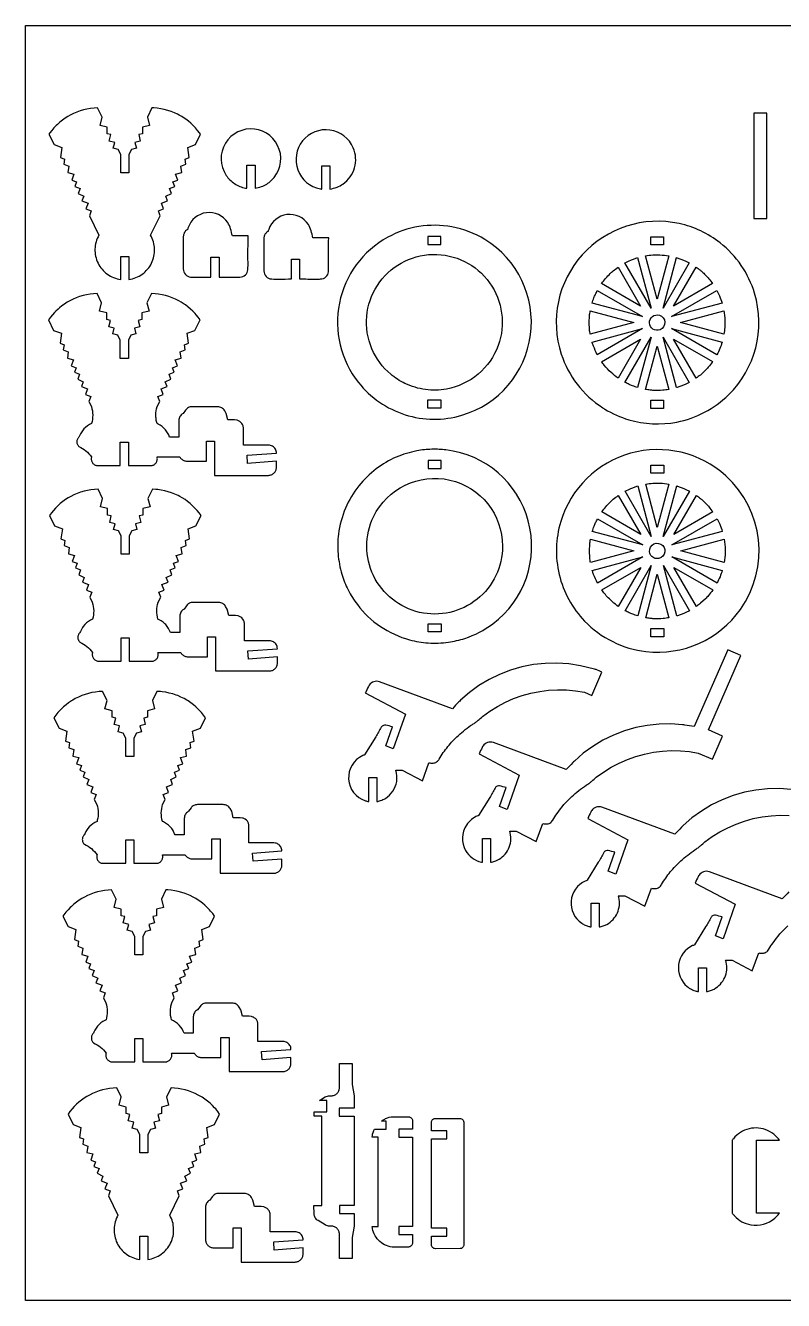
# Model space of a CAD drawing. Extents: x -21.6 to 50.9, y 1.1 to 40.4.
# Drawn here: x -21.59 to 1.77, y 1.08 to 40.38 of the extents above; entities that cross this region are included whole.
import ezdxf

# ---------------------------------------------------------------- set-up
doc = ezdxf.new("R2010")
doc.units = 0
doc.header["$MEASUREMENT"] = 0
doc.layers.get('0').update_dxf_attribs({"linetype": 'CONTINUOUS'})
doc.layers.add('SECTIONCUTEDGES', color=18, linetype='CONTINUOUS')

msp = doc.modelspace()

# ---------------------------------------------------------------- linework, layer by layer
msp.add_lwpolyline([(50.915, 40.384), (50.915, 1.081), (-21.593, 1.081), (-21.593, 40.384)], close=True)
at = {"layer": 'SECTIONCUTEDGES'}
for points in [[(-19.302, 32.959), (-19.27, 32.913), (-19.235, 32.869), (-19.197, 32.828), (-19.158, 32.789), (-19.116, 32.752), (-19.071, 32.718), (-19.025, 32.687), (-18.977, 32.659), (-18.928, 32.633), (-18.877, 32.611), (-18.824, 32.591), (-18.77, 32.575), (-18.715, 32.562), (-18.658, 32.553), (-18.658, 33.268), (-18.408, 33.268), (-18.408, 32.553), (-18.352, 32.562), (-18.297, 32.575), (-18.243, 32.591), (-18.19, 32.611), (-18.139, 32.633), (-18.089, 32.659), (-18.042, 32.687), (-17.995, 32.718), (-17.951, 32.752), (-17.909, 32.789), (-17.87, 32.828), (-17.832, 32.869), (-17.797, 32.913), (-17.765, 32.959), (-17.735, 33.008), (-17.708, 33.058), (-17.685, 33.11), (-17.665, 33.163), (-17.648, 33.217), (-17.634, 33.271), (-17.624, 33.326), (-17.618, 33.382), (-17.614, 33.437), (-17.615, 33.493), (-17.618, 33.548), (-17.625, 33.604), (-17.635, 33.658), (-17.648, 33.713), (-17.665, 33.766), (-17.685, 33.819), (-17.709, 33.87), (-17.736, 33.921), (-17.442, 34.515), (-17.499, 34.669), (-17.335, 34.73), (-17.401, 34.907), (-17.213, 34.976), (-17.269, 35.125), (-17.098, 35.21), (-17.153, 35.359), (-16.995, 35.417), (-17.048, 35.561), (-16.896, 35.617), (-16.966, 35.805), (-16.78, 35.852), (-16.807, 36.05), (-16.654, 36.106), (-16.676, 36.266), (-16.553, 36.312), (-16.595, 36.622), (-16.355, 36.711), (-16.197, 37.031), (-16.226, 37.072), (-16.287, 37.152), (-16.352, 37.228), (-16.421, 37.3), (-16.494, 37.369), (-16.571, 37.434), (-16.651, 37.494), (-16.734, 37.55), (-16.776, 37.577), (-16.855, 37.622), (-16.904, 37.647), (-17.004, 37.693), (-17.106, 37.733), (-17.21, 37.767), (-17.316, 37.795), (-17.423, 37.817), (-17.532, 37.833), (-17.641, 37.842), (-17.696, 37.844), (-17.835, 37.562), (-17.77, 37.304), (-17.991, 37.248), (-17.991, 37.048), (-18.104, 37.019), (-18.054, 36.823), (-18.222, 36.781), (-18.176, 36.601), (-18.331, 36.561), (-18.408, 36.404), (-18.408, 35.842), (-18.658, 35.842), (-18.658, 36.404), (-18.736, 36.561), (-18.89, 36.601), (-18.845, 36.781), (-19.013, 36.823), (-18.963, 37.019), (-19.076, 37.048), (-19.076, 37.248), (-19.297, 37.304), (-19.232, 37.562), (-19.371, 37.844), (-19.481, 37.838), (-19.59, 37.826), (-19.698, 37.807), (-19.804, 37.782), (-19.909, 37.751), (-20.012, 37.714), (-20.113, 37.671), (-20.212, 37.622), (-20.291, 37.577), (-20.375, 37.523), (-20.457, 37.464), (-20.535, 37.402), (-20.61, 37.335), (-20.646, 37.3), (-20.715, 37.228), (-20.78, 37.152), (-20.841, 37.072), (-20.87, 37.031), (-20.712, 36.711), (-20.472, 36.622), (-20.514, 36.312), (-20.391, 36.266), (-20.413, 36.106), (-20.26, 36.05), (-20.287, 35.852), (-20.101, 35.805), (-20.17, 35.617), (-20.018, 35.561), (-20.072, 35.417), (-19.913, 35.359), (-19.969, 35.21), (-19.798, 35.125), (-19.854, 34.976), (-19.666, 34.907), (-19.732, 34.73), (-19.568, 34.669), (-19.625, 34.515), (-19.331, 33.921), (-19.358, 33.87), (-19.382, 33.819), (-19.402, 33.766), (-19.419, 33.713), (-19.432, 33.658), (-19.442, 33.604), (-19.449, 33.548), (-19.452, 33.493), (-19.452, 33.437), (-19.449, 33.382), (-19.443, 33.326), (-19.432, 33.271), (-19.419, 33.217), (-19.402, 33.163), (-19.382, 33.11), (-19.358, 33.058), (-19.332, 33.008)], [(0.857, 34.434), (1.255, 34.434), (1.255, 37.684), (0.857, 37.684)], [(-9.188, 33.88), (-9.188, 33.63), (-8.79, 33.63), (-8.79, 33.88)], [(-2.324, 33.619), (-2.324, 33.869), (-1.926, 33.869), (-1.926, 33.619)], [(-19.973, 27.437), (-19.96, 27.421), (-19.945, 27.406), (-19.888, 27.378), (-19.833, 27.346), (-19.78, 27.311), (-19.729, 27.273), (-19.682, 27.231), (-19.637, 27.185), (-19.596, 27.137), (-19.557, 27.086), (-19.563, 27.065), (-19.566, 27.044), (-19.566, 27.023), (-19.565, 27.002), (-19.562, 26.981), (-19.556, 26.96), (-19.549, 26.94), (-19.539, 26.921), (-19.528, 26.903), (-19.515, 26.886), (-19.5, 26.871), (-19.484, 26.857), (-19.466, 26.845), (-19.448, 26.835), (-19.428, 26.827), (-19.408, 26.821), (-18.673, 26.821), (-18.673, 27.543), (-18.423, 27.543), (-18.423, 26.821), (-17.689, 26.821), (-17.669, 26.827), (-17.649, 26.835), (-17.631, 26.845), (-17.613, 26.857), (-17.597, 26.871), (-17.582, 26.886), (-17.569, 26.903), (-17.558, 26.921), (-17.548, 26.94), (-17.541, 26.96), (-17.535, 26.981), (-17.532, 27.002), (-17.53, 27.023), (-17.531, 27.044), (-17.534, 27.065), (-17.54, 27.086), (-16.838, 27.085), (-16.825, 27.065), (-16.811, 27.046), (-16.795, 27.028), (-16.777, 27.012), (-16.758, 26.998), (-16.737, 26.985), (-16.716, 26.975), (-16.693, 26.966), (-16.669, 26.96), (-16.644, 26.956), (-16.619, 26.955), (-16.016, 26.955), (-16.016, 27.571), (-15.766, 27.571), (-15.766, 26.517), (-14.108, 26.517), (-14.083, 26.518), (-14.058, 26.522), (-14.034, 26.528), (-14.011, 26.536), (-13.99, 26.547), (-13.969, 26.559), (-13.95, 26.574), (-13.932, 26.59), (-13.916, 26.607), (-13.902, 26.626), (-13.889, 26.647), (-13.879, 26.669), (-13.871, 26.692), (-13.864, 26.716), (-13.861, 26.74), (-13.859, 26.766), (-13.859, 26.95), (-14.748, 26.885), (-14.766, 27.137), (-13.859, 27.203), (-13.861, 27.235), (-13.867, 27.266), (-13.878, 27.297), (-13.892, 27.326), (-13.909, 27.352), (-13.93, 27.376), (-13.954, 27.398), (-13.981, 27.415), (-14.01, 27.43), (-14.04, 27.44), (-14.071, 27.446), (-14.103, 27.448), (-14.876, 27.448), (-14.876, 27.97), (-14.877, 27.994), (-14.88, 28.016), (-14.885, 28.039), (-14.892, 28.06), (-14.901, 28.08), (-14.925, 28.118), (-14.954, 28.151), (-14.989, 28.179), (-15.008, 28.19), (-15.029, 28.2), (-15.05, 28.208), (-15.072, 28.214), (-15.15, 28.224), (-15.356, 28.224), (-15.406, 28.425), (-15.454, 28.507), (-15.473, 28.534), (-15.494, 28.559), (-15.519, 28.58), (-15.545, 28.597), (-15.574, 28.612), (-15.605, 28.622), (-15.637, 28.628), (-15.669, 28.63), (-16.459, 28.63), (-16.489, 28.629), (-16.518, 28.624), (-16.545, 28.615), (-16.572, 28.604), (-16.597, 28.589), (-16.62, 28.571), (-16.641, 28.551), (-16.66, 28.528), (-16.736, 28.425), (-16.772, 28.401), (-16.796, 28.38), (-16.817, 28.355), (-16.835, 28.329), (-16.849, 28.3), (-16.859, 28.269), (-16.866, 28.238), (-16.868, 28.205), (-16.868, 27.699), (-17.152, 27.699), (-17.18, 27.766), (-17.215, 27.831), (-17.235, 27.861), (-17.279, 27.919), (-17.328, 27.972), (-17.383, 28.02), (-17.442, 28.062), (-17.506, 28.098), (-17.54, 28.114), (-17.556, 28.178), (-17.562, 28.211), (-17.571, 28.276), (-17.573, 28.309), (-17.575, 28.375), (-17.572, 28.44), (-17.564, 28.506), (-17.551, 28.571), (-17.534, 28.635), (-17.457, 28.79), (-17.514, 28.945), (-17.35, 29.005), (-17.416, 29.182), (-17.228, 29.252), (-17.284, 29.401), (-17.113, 29.485), (-17.168, 29.634), (-17.01, 29.693), (-17.063, 29.836), (-16.911, 29.892), (-16.981, 30.081), (-16.795, 30.128), (-16.822, 30.325), (-16.669, 30.382), (-16.691, 30.542), (-16.568, 30.588), (-16.61, 30.897), (-16.37, 30.987), (-16.212, 31.307), (-16.271, 31.388), (-16.334, 31.466), (-16.367, 31.503), (-16.436, 31.576), (-16.509, 31.644), (-16.586, 31.709), (-16.665, 31.769), (-16.707, 31.798), (-16.791, 31.852), (-16.87, 31.897), (-16.969, 31.946), (-17.07, 31.989), (-17.173, 32.027), (-17.278, 32.058), (-17.384, 32.082), (-17.492, 32.101), (-17.601, 32.113), (-17.711, 32.119), (-17.85, 31.838), (-17.785, 31.579), (-18.006, 31.523), (-18.006, 31.323), (-18.119, 31.295), (-18.069, 31.099), (-18.237, 31.056), (-18.191, 30.876), (-18.346, 30.837), (-18.423, 30.679), (-18.423, 30.117), (-18.673, 30.117), (-18.673, 30.679), (-18.751, 30.837), (-18.905, 30.876), (-18.86, 31.056), (-19.028, 31.099), (-18.978, 31.295), (-19.091, 31.323), (-19.091, 31.523), (-19.312, 31.579), (-19.247, 31.838), (-19.386, 32.119), (-19.496, 32.113), (-19.605, 32.101), (-19.713, 32.082), (-19.819, 32.058), (-19.924, 32.027), (-20.027, 31.989), (-20.128, 31.946), (-20.227, 31.897), (-20.306, 31.852), (-20.39, 31.798), (-20.472, 31.74), (-20.55, 31.677), (-20.588, 31.644), (-20.661, 31.576), (-20.696, 31.54), (-20.763, 31.466), (-20.826, 31.388), (-20.885, 31.307), (-20.727, 30.987), (-20.487, 30.897), (-20.529, 30.588), (-20.406, 30.542), (-20.428, 30.382), (-20.275, 30.325), (-20.302, 30.128), (-20.116, 30.081), (-20.185, 29.892), (-20.033, 29.836), (-20.087, 29.693), (-19.928, 29.634), (-19.984, 29.485), (-19.813, 29.401), (-19.869, 29.252), (-19.681, 29.182), (-19.747, 29.005), (-19.583, 28.945), (-19.64, 28.79), (-19.563, 28.635), (-19.546, 28.571), (-19.533, 28.506), (-19.525, 28.44), (-19.522, 28.375), (-19.524, 28.309), (-19.53, 28.243), (-19.541, 28.178), (-19.557, 28.114), (-19.623, 28.081), (-19.685, 28.042), (-19.742, 27.996), (-19.794, 27.946), (-19.841, 27.891), (-19.862, 27.861), (-19.9, 27.799), (-19.932, 27.733), (-19.945, 27.699), (-19.96, 27.684), (-19.973, 27.668), (-19.984, 27.651), (-19.994, 27.632), (-20.001, 27.613), (-20.006, 27.593), (-20.01, 27.573), (-20.011, 27.552), (-20.01, 27.531), (-20.006, 27.511), (-20.001, 27.491), (-19.994, 27.472), (-19.984, 27.454)], [(-9.188, 28.591), (-9.188, 28.841), (-8.79, 28.841), (-8.79, 28.591)], [(-2.324, 28.58), (-2.324, 28.83), (-1.926, 28.83), (-1.926, 28.58)], [(-9.179, 26.978), (-9.179, 26.728), (-8.78, 26.728), (-8.78, 26.978)], [(-2.318, 26.581), (-2.318, 26.831), (-1.92, 26.831), (-1.92, 26.581)], [(-19.944, 21.406), (-19.931, 21.39), (-19.916, 21.376), (-19.858, 21.348), (-19.803, 21.316), (-19.75, 21.281), (-19.7, 21.242), (-19.652, 21.2), (-19.608, 21.155), (-19.566, 21.107), (-19.528, 21.056), (-19.533, 21.035), (-19.536, 21.014), (-19.537, 20.993), (-19.536, 20.971), (-19.532, 20.951), (-19.527, 20.93), (-19.519, 20.91), (-19.51, 20.891), (-19.498, 20.873), (-19.485, 20.856), (-19.47, 20.841), (-19.454, 20.827), (-19.437, 20.815), (-19.418, 20.805), (-19.399, 20.797), (-19.378, 20.79), (-18.644, 20.79), (-18.644, 21.513), (-18.394, 21.513), (-18.394, 20.79), (-17.66, 20.79), (-17.639, 20.797), (-17.62, 20.805), (-17.601, 20.815), (-17.584, 20.827), (-17.567, 20.841), (-17.553, 20.856), (-17.54, 20.873), (-17.528, 20.891), (-17.518, 20.91), (-17.511, 20.93), (-17.505, 20.951), (-17.502, 20.971), (-17.501, 20.993), (-17.502, 21.014), (-17.505, 21.035), (-17.51, 21.056), (-16.808, 21.055), (-16.796, 21.035), (-16.781, 21.016), (-16.765, 20.998), (-16.748, 20.982), (-16.728, 20.967), (-16.708, 20.955), (-16.686, 20.944), (-16.663, 20.936), (-16.639, 20.93), (-16.615, 20.926), (-16.589, 20.925), (-15.987, 20.925), (-15.987, 21.54), (-15.737, 21.54), (-15.737, 20.486), (-14.079, 20.486), (-14.053, 20.488), (-14.029, 20.491), (-14.005, 20.498), (-13.982, 20.506), (-13.96, 20.516), (-13.94, 20.529), (-13.92, 20.543), (-13.903, 20.559), (-13.887, 20.577), (-13.872, 20.596), (-13.86, 20.617), (-13.849, 20.639), (-13.841, 20.661), (-13.835, 20.685), (-13.831, 20.71), (-13.83, 20.735), (-13.83, 20.92), (-14.718, 20.855), (-14.736, 21.106), (-13.83, 21.173), (-13.832, 21.205), (-13.838, 21.236), (-13.848, 21.267), (-13.862, 21.295), (-13.88, 21.322), (-13.901, 21.346), (-13.925, 21.367), (-13.951, 21.385), (-13.98, 21.399), (-14.01, 21.41), (-14.042, 21.416), (-14.074, 21.418), (-14.846, 21.418), (-14.846, 21.94), (-14.847, 21.963), (-14.85, 21.986), (-14.856, 22.008), (-14.863, 22.03), (-14.872, 22.05), (-14.895, 22.088), (-14.924, 22.121), (-14.959, 22.149), (-14.979, 22.16), (-14.999, 22.17), (-15.02, 22.177), (-15.043, 22.183), (-15.121, 22.194), (-15.326, 22.194), (-15.377, 22.394), (-15.425, 22.477), (-15.443, 22.504), (-15.465, 22.528), (-15.489, 22.549), (-15.516, 22.567), (-15.545, 22.581), (-15.575, 22.592), (-15.607, 22.598), (-15.64, 22.6), (-16.43, 22.6), (-16.459, 22.598), (-16.488, 22.593), (-16.516, 22.585), (-16.542, 22.573), (-16.567, 22.559), (-16.591, 22.541), (-16.612, 22.521), (-16.631, 22.498), (-16.707, 22.394), (-16.742, 22.371), (-16.766, 22.349), (-16.788, 22.325), (-16.805, 22.298), (-16.819, 22.27), (-16.83, 22.239), (-16.836, 22.207), (-16.838, 22.175), (-16.838, 21.668), (-17.122, 21.668), (-17.15, 21.736), (-17.185, 21.8), (-17.227, 21.86), (-17.273, 21.916), (-17.299, 21.942), (-17.353, 21.989), (-17.413, 22.032), (-17.477, 22.068), (-17.51, 22.084), (-17.526, 22.148), (-17.537, 22.213), (-17.544, 22.279), (-17.545, 22.344), (-17.542, 22.41), (-17.534, 22.476), (-17.522, 22.54), (-17.504, 22.604), (-17.427, 22.76), (-17.484, 22.914), (-17.321, 22.975), (-17.387, 23.152), (-17.199, 23.222), (-17.254, 23.37), (-17.083, 23.455), (-17.139, 23.604), (-16.981, 23.662), (-17.034, 23.806), (-16.882, 23.862), (-16.952, 24.05), (-16.765, 24.098), (-16.793, 24.295), (-16.64, 24.351), (-16.662, 24.511), (-16.538, 24.557), (-16.581, 24.867), (-16.34, 24.956), (-16.182, 25.276), (-16.241, 25.358), (-16.304, 25.436), (-16.372, 25.51), (-16.443, 25.58), (-16.517, 25.647), (-16.596, 25.709), (-16.677, 25.768), (-16.762, 25.822), (-16.841, 25.867), (-16.89, 25.892), (-16.989, 25.938), (-17.091, 25.978), (-17.195, 26.013), (-17.301, 26.041), (-17.408, 26.062), (-17.517, 26.078), (-17.572, 26.083), (-17.681, 26.089), (-17.821, 25.807), (-17.755, 25.549), (-17.976, 25.493), (-17.976, 25.293), (-18.089, 25.264), (-18.04, 25.068), (-18.208, 25.026), (-18.162, 24.846), (-18.316, 24.807), (-18.394, 24.649), (-18.394, 24.087), (-18.644, 24.087), (-18.644, 24.649), (-18.722, 24.807), (-18.876, 24.846), (-18.83, 25.026), (-18.998, 25.068), (-18.948, 25.264), (-19.061, 25.293), (-19.061, 25.493), (-19.283, 25.549), (-19.217, 25.807), (-19.356, 26.089), (-19.466, 26.083), (-19.575, 26.071), (-19.683, 26.052), (-19.79, 26.027), (-19.895, 25.996), (-19.998, 25.959), (-20.099, 25.916), (-20.197, 25.867), (-20.276, 25.822), (-20.361, 25.768), (-20.442, 25.709), (-20.52, 25.647), (-20.595, 25.58), (-20.666, 25.51), (-20.733, 25.436), (-20.797, 25.358), (-20.856, 25.276), (-20.697, 24.956), (-20.457, 24.867), (-20.5, 24.557), (-20.376, 24.511), (-20.398, 24.351), (-20.245, 24.295), (-20.272, 24.098), (-20.086, 24.05), (-20.156, 23.862), (-20.004, 23.806), (-20.057, 23.662), (-19.899, 23.604), (-19.954, 23.455), (-19.784, 23.37), (-19.839, 23.222), (-19.651, 23.152), (-19.717, 22.975), (-19.553, 22.914), (-19.611, 22.76), (-19.534, 22.604), (-19.516, 22.54), (-19.503, 22.476), (-19.496, 22.41), (-19.492, 22.344), (-19.494, 22.279), (-19.501, 22.213), (-19.512, 22.148), (-19.528, 22.084), (-19.594, 22.05), (-19.655, 22.011), (-19.712, 21.966), (-19.764, 21.916), (-19.811, 21.86), (-19.832, 21.831), (-19.871, 21.769), (-19.902, 21.703), (-19.916, 21.668), (-19.931, 21.654), (-19.944, 21.638), (-19.955, 21.62), (-19.964, 21.602), (-19.971, 21.583), (-19.977, 21.563), (-19.98, 21.543), (-19.981, 21.522), (-19.98, 21.501), (-19.977, 21.481), (-19.971, 21.461), (-19.964, 21.442), (-19.955, 21.424)], [(-9.179, 21.689), (-9.179, 21.939), (-8.78, 21.939), (-8.78, 21.689)], [(-2.318, 21.542), (-2.318, 21.792), (-1.92, 21.792), (-1.92, 21.542)], [(-19.805, 15.173), (-19.792, 15.157), (-19.777, 15.143), (-19.72, 15.115), (-19.664, 15.083), (-19.612, 15.048), (-19.561, 15.009), (-19.514, 14.967), (-19.469, 14.922), (-19.427, 14.874), (-19.389, 14.823), (-19.394, 14.802), (-19.397, 14.781), (-19.398, 14.76), (-19.397, 14.738), (-19.394, 14.718), (-19.388, 14.697), (-19.381, 14.677), (-19.371, 14.658), (-19.36, 14.64), (-19.346, 14.623), (-19.332, 14.608), (-19.316, 14.594), (-19.298, 14.582), (-19.28, 14.572), (-19.26, 14.564), (-19.239, 14.557), (-18.505, 14.557), (-18.505, 15.28), (-18.255, 15.28), (-18.255, 14.557), (-17.521, 14.557), (-17.501, 14.564), (-17.481, 14.572), (-17.462, 14.582), (-17.445, 14.594), (-17.429, 14.608), (-17.414, 14.623), (-17.401, 14.64), (-17.389, 14.658), (-17.38, 14.677), (-17.372, 14.697), (-17.367, 14.718), (-17.363, 14.738), (-17.362, 14.76), (-17.363, 14.781), (-17.366, 14.802), (-17.371, 14.823), (-16.67, 14.822), (-16.657, 14.802), (-16.643, 14.782), (-16.627, 14.765), (-16.609, 14.749), (-16.59, 14.734), (-16.569, 14.722), (-16.548, 14.711), (-16.525, 14.703), (-16.501, 14.697), (-16.476, 14.693), (-16.451, 14.692), (-15.848, 14.692), (-15.848, 15.307), (-15.598, 15.307), (-15.598, 14.253), (-13.94, 14.253), (-13.915, 14.255), (-13.89, 14.258), (-13.866, 14.265), (-13.843, 14.273), (-13.821, 14.283), (-13.801, 14.296), (-13.782, 14.31), (-13.764, 14.326), (-13.748, 14.344), (-13.734, 14.363), (-13.721, 14.384), (-13.711, 14.405), (-13.702, 14.428), (-13.696, 14.452), (-13.692, 14.477), (-13.691, 14.502), (-13.691, 14.687), (-14.579, 14.622), (-14.598, 14.873), (-13.691, 14.94), (-13.693, 14.972), (-13.699, 15.003), (-13.709, 15.033), (-13.723, 15.062), (-13.741, 15.089), (-13.762, 15.113), (-13.786, 15.134), (-13.813, 15.152), (-13.841, 15.166), (-13.872, 15.177), (-13.903, 15.183), (-13.935, 15.185), (-14.708, 15.185), (-14.708, 15.707), (-14.709, 15.73), (-14.712, 15.753), (-14.717, 15.775), (-14.724, 15.797), (-14.733, 15.817), (-14.756, 15.855), (-14.786, 15.888), (-14.821, 15.916), (-14.84, 15.927), (-14.86, 15.937), (-14.882, 15.944), (-14.904, 15.95), (-14.982, 15.961), (-15.188, 15.961), (-15.238, 16.161), (-15.286, 16.244), (-15.305, 16.271), (-15.326, 16.295), (-15.351, 16.316), (-15.377, 16.334), (-15.406, 16.348), (-15.437, 16.359), (-15.468, 16.365), (-15.501, 16.367), (-16.291, 16.367), (-16.321, 16.365), (-16.349, 16.36), (-16.377, 16.352), (-16.404, 16.34), (-16.429, 16.326), (-16.452, 16.308), (-16.473, 16.288), (-16.492, 16.265), (-16.568, 16.161), (-16.604, 16.138), (-16.628, 16.116), (-16.649, 16.092), (-16.667, 16.065), (-16.681, 16.037), (-16.691, 16.006), (-16.697, 15.974), (-16.7, 15.942), (-16.7, 15.435), (-16.983, 15.435), (-16.997, 15.47), (-17.029, 15.536), (-17.047, 15.567), (-17.088, 15.627), (-17.135, 15.683), (-17.187, 15.733), (-17.215, 15.756), (-17.274, 15.799), (-17.338, 15.835), (-17.371, 15.85), (-17.387, 15.915), (-17.399, 15.98), (-17.405, 16.046), (-17.407, 16.111), (-17.404, 16.177), (-17.396, 16.242), (-17.383, 16.307), (-17.366, 16.371), (-17.289, 16.527), (-17.346, 16.681), (-17.182, 16.742), (-17.248, 16.919), (-17.06, 16.989), (-17.115, 17.137), (-16.945, 17.222), (-17, 17.371), (-16.842, 17.429), (-16.895, 17.573), (-16.743, 17.629), (-16.813, 17.817), (-16.627, 17.864), (-16.654, 18.062), (-16.501, 18.118), (-16.523, 18.278), (-16.399, 18.324), (-16.442, 18.634), (-16.202, 18.723), (-16.044, 19.043), (-16.103, 19.125), (-16.166, 19.202), (-16.199, 19.24), (-16.268, 19.312), (-16.341, 19.381), (-16.417, 19.446), (-16.497, 19.506), (-16.58, 19.562), (-16.623, 19.589), (-16.702, 19.634), (-16.801, 19.683), (-16.901, 19.726), (-16.953, 19.745), (-17.057, 19.78), (-17.163, 19.807), (-17.27, 19.829), (-17.378, 19.845), (-17.433, 19.85), (-17.543, 19.856), (-17.682, 19.574), (-17.617, 19.316), (-17.838, 19.26), (-17.838, 19.06), (-17.951, 19.031), (-17.901, 18.835), (-18.069, 18.793), (-18.023, 18.613), (-18.177, 18.574), (-18.255, 18.416), (-18.255, 17.854), (-18.505, 17.854), (-18.505, 18.416), (-18.583, 18.574), (-18.737, 18.613), (-18.692, 18.793), (-18.859, 18.835), (-18.81, 19.031), (-18.923, 19.06), (-18.923, 19.26), (-19.144, 19.316), (-19.078, 19.574), (-19.218, 19.856), (-19.327, 19.85), (-19.437, 19.838), (-19.544, 19.819), (-19.651, 19.794), (-19.756, 19.763), (-19.859, 19.726), (-19.96, 19.683), (-20.058, 19.634), (-20.137, 19.589), (-20.18, 19.562), (-20.263, 19.506), (-20.343, 19.446), (-20.42, 19.381), (-20.456, 19.347), (-20.527, 19.277), (-20.595, 19.202), (-20.658, 19.125), (-20.717, 19.043), (-20.559, 18.723), (-20.319, 18.634), (-20.361, 18.324), (-20.237, 18.278), (-20.259, 18.118), (-20.107, 18.062), (-20.134, 17.864), (-19.947, 17.817), (-20.017, 17.629), (-19.865, 17.573), (-19.918, 17.429), (-19.76, 17.371), (-19.816, 17.222), (-19.645, 17.137), (-19.7, 16.989), (-19.513, 16.919), (-19.578, 16.742), (-19.415, 16.681), (-19.472, 16.527), (-19.395, 16.371), (-19.377, 16.307), (-19.365, 16.242), (-19.357, 16.177), (-19.354, 16.111), (-19.355, 16.046), (-19.358, 16.013), (-19.367, 15.947), (-19.381, 15.883), (-19.389, 15.85), (-19.455, 15.817), (-19.517, 15.778), (-19.574, 15.733), (-19.626, 15.683), (-19.673, 15.627), (-19.694, 15.598), (-19.732, 15.536), (-19.764, 15.47), (-19.777, 15.435), (-19.792, 15.421), (-19.805, 15.405), (-19.816, 15.387), (-19.825, 15.369), (-19.833, 15.35), (-19.838, 15.33), (-19.841, 15.31), (-19.843, 15.289), (-19.841, 15.268), (-19.838, 15.248), (-19.833, 15.228), (-19.825, 15.209), (-19.816, 15.191)], [(-19.526, 9.056), (-19.513, 9.04), (-19.498, 9.025), (-19.441, 8.997), (-19.385, 8.966), (-19.333, 8.931), (-19.282, 8.892), (-19.235, 8.85), (-19.19, 8.805), (-19.148, 8.756), (-19.11, 8.705), (-19.115, 8.684), (-19.118, 8.663), (-19.119, 8.642), (-19.118, 8.621), (-19.115, 8.6), (-19.109, 8.58), (-19.102, 8.56), (-19.092, 8.541), (-19.081, 8.522), (-19.067, 8.506), (-19.053, 8.49), (-19.037, 8.477), (-19.019, 8.465), (-19.001, 8.454), (-18.981, 8.446), (-18.96, 8.44), (-18.226, 8.44), (-18.226, 9.162), (-17.976, 9.162), (-17.976, 8.44), (-17.242, 8.44), (-17.222, 8.446), (-17.202, 8.454), (-17.183, 8.465), (-17.166, 8.477), (-17.15, 8.49), (-17.135, 8.506), (-17.122, 8.522), (-17.11, 8.541), (-17.101, 8.56), (-17.093, 8.58), (-17.088, 8.6), (-17.084, 8.621), (-17.083, 8.642), (-17.084, 8.663), (-17.087, 8.684), (-17.092, 8.705), (-16.391, 8.705), (-16.378, 8.684), (-16.364, 8.665), (-16.348, 8.647), (-16.33, 8.631), (-16.311, 8.617), (-16.29, 8.605), (-16.269, 8.594), (-16.246, 8.586), (-16.222, 8.58), (-16.197, 8.576), (-16.172, 8.574), (-15.569, 8.574), (-15.569, 9.19), (-15.319, 9.19), (-15.319, 8.136), (-13.661, 8.136), (-13.636, 8.137), (-13.611, 8.141), (-13.587, 8.147), (-13.564, 8.156), (-13.542, 8.166), (-13.522, 8.179), (-13.503, 8.193), (-13.485, 8.209), (-13.469, 8.227), (-13.455, 8.246), (-13.442, 8.266), (-13.432, 8.288), (-13.423, 8.311), (-13.417, 8.335), (-13.413, 8.36), (-13.412, 8.385), (-13.412, 8.569), (-14.3, 8.504), (-14.319, 8.756), (-13.412, 8.822), (-13.414, 8.854), (-13.42, 8.886), (-13.43, 8.916), (-13.444, 8.945), (-13.462, 8.972), (-13.483, 8.996), (-13.507, 9.017), (-13.534, 9.035), (-13.562, 9.049), (-13.593, 9.059), (-13.624, 9.066), (-13.656, 9.068), (-14.429, 9.068), (-14.429, 9.589), (-14.43, 9.613), (-14.433, 9.636), (-14.438, 9.658), (-14.445, 9.679), (-14.454, 9.7), (-14.477, 9.738), (-14.507, 9.771), (-14.542, 9.798), (-14.561, 9.81), (-14.581, 9.819), (-14.603, 9.827), (-14.625, 9.833), (-14.703, 9.843), (-14.909, 9.843), (-14.959, 10.044), (-15.007, 10.127), (-15.026, 10.154), (-15.047, 10.178), (-15.072, 10.199), (-15.098, 10.217), (-15.127, 10.231), (-15.158, 10.241), (-15.189, 10.248), (-15.222, 10.25), (-16.012, 10.25), (-16.042, 10.248), (-16.07, 10.243), (-16.098, 10.234), (-16.125, 10.223), (-16.15, 10.208), (-16.173, 10.191), (-16.194, 10.171), (-16.213, 10.148), (-16.289, 10.044), (-16.325, 10.021), (-16.349, 9.999), (-16.37, 9.975), (-16.388, 9.948), (-16.402, 9.919), (-16.412, 9.889), (-16.418, 9.857), (-16.421, 9.824), (-16.421, 9.318), (-16.704, 9.318), (-16.733, 9.386), (-16.768, 9.45), (-16.809, 9.51), (-16.856, 9.565), (-16.908, 9.616), (-16.965, 9.661), (-17.027, 9.7), (-17.092, 9.733), (-17.108, 9.797), (-17.12, 9.863), (-17.126, 9.928), (-17.128, 9.994), (-17.125, 10.06), (-17.117, 10.125), (-17.111, 10.158), (-17.096, 10.222), (-17.087, 10.254), (-17.01, 10.41), (-17.067, 10.564), (-16.903, 10.625), (-16.969, 10.801), (-16.781, 10.871), (-16.836, 11.02), (-16.666, 11.104), (-16.721, 11.253), (-16.563, 11.312), (-16.616, 11.455), (-16.464, 11.512), (-16.534, 11.7), (-16.348, 11.747), (-16.375, 11.944), (-16.222, 12.001), (-16.244, 12.161), (-16.12, 12.207), (-16.163, 12.517), (-15.923, 12.606), (-15.765, 12.926), (-15.824, 13.007), (-15.887, 13.085), (-15.92, 13.123), (-15.989, 13.195), (-16.062, 13.264), (-16.138, 13.328), (-16.218, 13.389), (-16.301, 13.445), (-16.344, 13.471), (-16.423, 13.516), (-16.522, 13.565), (-16.622, 13.609), (-16.674, 13.628), (-16.778, 13.662), (-16.884, 13.69), (-16.991, 13.712), (-17.099, 13.727), (-17.209, 13.736), (-17.264, 13.739), (-17.403, 13.457), (-17.338, 13.198), (-17.559, 13.142), (-17.559, 12.943), (-17.672, 12.914), (-17.622, 12.718), (-17.79, 12.675), (-17.744, 12.495), (-17.898, 12.456), (-17.976, 12.299), (-17.976, 11.737), (-18.226, 11.737), (-18.226, 12.299), (-18.304, 12.456), (-18.458, 12.495), (-18.413, 12.675), (-18.58, 12.718), (-18.531, 12.914), (-18.644, 12.943), (-18.644, 13.142), (-18.865, 13.198), (-18.799, 13.457), (-18.939, 13.739), (-19.048, 13.733), (-19.158, 13.72), (-19.265, 13.702), (-19.372, 13.677), (-19.477, 13.646), (-19.58, 13.609), (-19.681, 13.565), (-19.779, 13.516), (-19.858, 13.471), (-19.943, 13.417), (-20.025, 13.359), (-20.103, 13.296), (-20.177, 13.23), (-20.213, 13.195), (-20.283, 13.123), (-20.348, 13.047), (-20.409, 12.967), (-20.438, 12.926), (-20.28, 12.606), (-20.04, 12.517), (-20.082, 12.207), (-19.958, 12.161), (-19.98, 12.001), (-19.828, 11.944), (-19.855, 11.747), (-19.668, 11.7), (-19.738, 11.512), (-19.586, 11.455), (-19.639, 11.312), (-19.481, 11.253), (-19.537, 11.104), (-19.366, 11.02), (-19.421, 10.871), (-19.234, 10.801), (-19.299, 10.625), (-19.136, 10.564), (-19.193, 10.41), (-19.116, 10.254), (-19.098, 10.19), (-19.086, 10.125), (-19.078, 10.06), (-19.075, 9.994), (-19.076, 9.928), (-19.083, 9.863), (-19.094, 9.797), (-19.11, 9.733), (-19.144, 9.717), (-19.207, 9.681), (-19.267, 9.639), (-19.321, 9.591), (-19.371, 9.538), (-19.415, 9.48), (-19.453, 9.418), (-19.485, 9.352), (-19.498, 9.318), (-19.513, 9.303), (-19.526, 9.287), (-19.537, 9.27), (-19.546, 9.252), (-19.554, 9.233), (-19.559, 9.213), (-19.562, 9.192), (-19.564, 9.172), (-19.562, 9.151), (-19.559, 9.13), (-19.554, 9.111), (-19.546, 9.091), (-19.537, 9.073)], [(-12.602, 3.56), (-12.625, 3.581), (-12.646, 3.604), (-12.663, 3.63), (-12.678, 3.657), (-12.689, 3.686), (-12.696, 3.716), (-12.7, 3.748), (-12.708, 4.008), (-12.46, 4.008), (-12.46, 6.758), (-12.7, 6.758), (-12.7, 6.896), (-12.301, 6.896), (-12.301, 7.25), (-12.531, 7.25), (-12.353, 7.356), (-12.322, 7.371), (-12.29, 7.383), (-12.257, 7.389), (-12.223, 7.392), (-12.146, 7.393), (-12.121, 7.397), (-12.096, 7.403), (-12.073, 7.412), (-12.051, 7.422), (-12.03, 7.435), (-12.01, 7.45), (-11.992, 7.466), (-11.976, 7.484), (-11.961, 7.504), (-11.949, 7.524), (-11.938, 7.547), (-11.929, 7.57), (-11.923, 7.594), (-11.919, 7.62), (-11.918, 7.646), (-11.918, 8.387), (-11.526, 8.387), (-11.526, 7.74), (-11.468, 7.392), (-11.468, 7.008), (-11.925, 7.008), (-11.925, 6.758), (-11.468, 6.758), (-11.468, 4.008), (-11.919, 4.008), (-11.919, 3.758), (-11.468, 3.758), (-11.468, 3.375), (-11.526, 3.027), (-11.526, 2.379), (-11.918, 2.379), (-11.918, 3.121), (-11.919, 3.147), (-11.923, 3.172), (-11.929, 3.197), (-11.938, 3.22), (-11.949, 3.242), (-11.961, 3.263), (-11.976, 3.283), (-11.992, 3.301), (-12.01, 3.317), (-12.03, 3.332), (-12.051, 3.345), (-12.073, 3.355), (-12.096, 3.364), (-12.121, 3.37), (-12.146, 3.374), (-12.223, 3.375), (-12.257, 3.377), (-12.29, 3.384), (-12.322, 3.395), (-12.353, 3.411), (-12.575, 3.543)], [(-18.647, 2.663), (-18.609, 2.621), (-18.57, 2.582), (-18.528, 2.545), (-18.484, 2.511), (-18.437, 2.48), (-18.39, 2.452), (-18.34, 2.427), (-18.289, 2.404), (-18.236, 2.385), (-18.182, 2.369), (-18.127, 2.356), (-18.071, 2.346), (-18.071, 3.061), (-17.821, 3.061), (-17.821, 2.346), (-17.764, 2.356), (-17.709, 2.369), (-17.655, 2.385), (-17.602, 2.404), (-17.551, 2.427), (-17.502, 2.452), (-17.454, 2.48), (-17.408, 2.511), (-17.363, 2.545), (-17.321, 2.582), (-17.282, 2.621), (-17.244, 2.663), (-17.209, 2.706), (-17.177, 2.753), (-17.147, 2.801), (-17.121, 2.851), (-17.097, 2.903), (-17.077, 2.956), (-17.06, 3.01), (-17.047, 3.065), (-17.036, 3.12), (-17.03, 3.175), (-17.027, 3.23), (-17.027, 3.286), (-17.03, 3.342), (-17.037, 3.397), (-17.047, 3.452), (-17.06, 3.506), (-17.077, 3.56), (-17.097, 3.612), (-17.121, 3.664), (-17.148, 3.714), (-16.854, 4.308), (-16.911, 4.462), (-16.747, 4.523), (-16.813, 4.7), (-16.625, 4.77), (-16.681, 4.918), (-16.51, 5.003), (-16.566, 5.152), (-16.407, 5.211), (-16.461, 5.354), (-16.309, 5.41), (-16.378, 5.598), (-16.192, 5.646), (-16.219, 5.843), (-16.066, 5.9), (-16.088, 6.06), (-15.965, 6.106), (-16.007, 6.415), (-15.767, 6.505), (-15.609, 6.825), (-15.668, 6.906), (-15.731, 6.984), (-15.764, 7.021), (-15.833, 7.094), (-15.906, 7.162), (-15.983, 7.227), (-16.063, 7.287), (-16.146, 7.344), (-16.188, 7.37), (-16.267, 7.415), (-16.366, 7.464), (-16.467, 7.507), (-16.57, 7.544), (-16.675, 7.576), (-16.781, 7.6), (-16.889, 7.619), (-16.998, 7.631), (-17.108, 7.637), (-17.247, 7.356), (-17.182, 7.097), (-17.403, 7.041), (-17.403, 6.841), (-17.516, 6.813), (-17.466, 6.617), (-17.634, 6.574), (-17.589, 6.394), (-17.743, 6.355), (-17.821, 6.197), (-17.821, 5.635), (-18.071, 5.635), (-18.071, 6.197), (-18.148, 6.355), (-18.303, 6.394), (-18.257, 6.574), (-18.425, 6.617), (-18.375, 6.813), (-18.488, 6.841), (-18.488, 7.041), (-18.709, 7.097), (-18.644, 7.356), (-18.783, 7.637), (-18.893, 7.631), (-19.002, 7.619), (-19.11, 7.6), (-19.216, 7.576), (-19.321, 7.544), (-19.424, 7.507), (-19.525, 7.464), (-19.624, 7.415), (-19.703, 7.37), (-19.787, 7.316), (-19.869, 7.258), (-19.947, 7.195), (-20.022, 7.128), (-20.093, 7.058), (-20.16, 6.984), (-20.223, 6.906), (-20.282, 6.825), (-20.124, 6.505), (-19.884, 6.415), (-19.926, 6.106), (-19.803, 6.06), (-19.825, 5.9), (-19.672, 5.843), (-19.699, 5.646), (-19.513, 5.598), (-19.583, 5.41), (-19.431, 5.354), (-19.484, 5.211), (-19.326, 5.152), (-19.381, 5.003), (-19.21, 4.918), (-19.266, 4.77), (-19.078, 4.7), (-19.144, 4.523), (-18.98, 4.462), (-19.037, 4.308), (-18.743, 3.714), (-18.77, 3.664), (-18.794, 3.612), (-18.814, 3.56), (-18.831, 3.506), (-18.844, 3.452), (-18.854, 3.397), (-18.861, 3.342), (-18.864, 3.286), (-18.865, 3.23), (-18.861, 3.175), (-18.855, 3.12), (-18.845, 3.065), (-18.831, 3.01), (-18.814, 2.956), (-18.794, 2.903), (-18.771, 2.851), (-18.744, 2.801), (-18.714, 2.753), (-18.682, 2.706)], [(-10.752, 2.982), (-10.787, 3.029), (-10.819, 3.079), (-10.847, 3.131), (-10.87, 3.186), (-10.889, 3.243), (-10.903, 3.302), (-10.912, 3.362), (-10.72, 3.362), (-10.72, 6.112), (-10.912, 6.112), (-10.903, 6.173), (-10.897, 6.203), (-10.88, 6.261), (-10.859, 6.317), (-10.837, 6.362), (-10.479, 6.362), (-10.479, 6.612), (-10.625, 6.612), (-10.574, 6.646), (-10.522, 6.675), (-10.495, 6.688), (-10.44, 6.71), (-10.382, 6.728), (-10.322, 6.741), (-10.292, 6.746), (-9.78, 6.745), (-9.755, 6.74), (-9.744, 6.736), (-9.723, 6.724), (-9.704, 6.709), (-9.689, 6.691), (-9.678, 6.67), (-9.67, 6.646), (-9.668, 6.621), (-9.668, 6.362), (-10.09, 6.362), (-10.09, 6.112), (-9.668, 6.112), (-9.668, 3.362), (-10.09, 3.362), (-10.09, 3.112), (-9.668, 3.112), (-9.668, 2.841), (-9.673, 2.817), (-9.678, 2.805), (-9.689, 2.784), (-9.704, 2.766), (-9.723, 2.751), (-9.744, 2.739), (-9.767, 2.732), (-9.792, 2.729), (-10.294, 2.729), (-10.354, 2.74), (-10.413, 2.755), (-10.469, 2.776), (-10.524, 2.8), (-10.575, 2.829), (-10.624, 2.862), (-10.67, 2.899), (-10.713, 2.939)], [(-9.047, 2.715), (-9.062, 2.733), (-9.074, 2.754), (-9.078, 2.766), (-9.083, 2.79), (-9.084, 3.062), (-8.604, 3.062), (-8.604, 3.312), (-9.084, 3.312), (-9.084, 6.062), (-8.604, 6.062), (-8.604, 6.312), (-9.084, 6.312), (-9.084, 6.57), (-9.081, 6.595), (-9.074, 6.618), (-9.062, 6.64), (-9.047, 6.658), (-9.029, 6.673), (-9.008, 6.685), (-8.996, 6.689), (-8.972, 6.694), (-8.208, 6.694), (-8.183, 6.692), (-8.16, 6.685), (-8.139, 6.673), (-8.12, 6.658), (-8.105, 6.64), (-8.093, 6.618), (-8.089, 6.607), (-8.084, 6.583), (-8.084, 2.803), (-8.086, 2.778), (-8.093, 2.754), (-8.105, 2.733), (-8.12, 2.715), (-8.139, 2.7), (-8.16, 2.688), (-8.171, 2.684), (-8.195, 2.679), (-8.959, 2.678), (-8.984, 2.681), (-9.008, 2.688), (-9.029, 2.7)], [(-13.924, 2.635), (-13.943, 2.887), (-13.036, 2.953), (-13.038, 2.985), (-13.044, 3.016), (-13.054, 3.047), (-13.068, 3.076), (-13.086, 3.102), (-13.107, 3.126), (-13.131, 3.148), (-13.158, 3.165), (-13.186, 3.18), (-13.217, 3.19), (-13.248, 3.196), (-13.28, 3.198), (-14.052, 3.198), (-14.052, 3.72), (-14.053, 3.744), (-14.057, 3.766), (-14.062, 3.789), (-14.069, 3.81), (-14.078, 3.83), (-14.101, 3.868), (-14.115, 3.885), (-14.147, 3.916), (-14.166, 3.929), (-14.185, 3.94), (-14.205, 3.95), (-14.227, 3.958), (-14.249, 3.964), (-14.327, 3.974), (-14.533, 3.974), (-14.583, 4.175), (-14.631, 4.257), (-14.649, 4.284), (-14.671, 4.309), (-14.695, 4.33), (-14.722, 4.347), (-14.751, 4.362), (-14.781, 4.372), (-14.813, 4.378), (-14.846, 4.38), (-15.636, 4.38), (-15.665, 4.379), (-15.694, 4.374), (-15.722, 4.365), (-15.749, 4.354), (-15.774, 4.339), (-15.797, 4.321), (-15.818, 4.301), (-15.837, 4.278), (-15.913, 4.175), (-15.948, 4.151), (-15.973, 4.13), (-15.994, 4.105), (-16.011, 4.079), (-16.026, 4.05), (-16.036, 4.019), (-16.042, 3.988), (-16.044, 3.955), (-16.044, 2.954), (-16.043, 2.929), (-16.039, 2.904), (-16.033, 2.88), (-16.025, 2.857), (-16.014, 2.835), (-16.002, 2.815), (-15.988, 2.796), (-15.971, 2.778), (-15.954, 2.762), (-15.935, 2.748), (-15.914, 2.735), (-15.892, 2.725), (-15.869, 2.716), (-15.846, 2.71), (-15.821, 2.706), (-15.795, 2.705), (-15.193, 2.705), (-15.193, 3.321), (-14.943, 3.321), (-14.943, 2.267), (-13.285, 2.267), (-13.259, 2.268), (-13.235, 2.272), (-13.211, 2.278), (-13.188, 2.286), (-13.166, 2.297), (-13.146, 2.309), (-13.127, 2.324), (-13.109, 2.34), (-13.093, 2.357), (-13.078, 2.376), (-13.066, 2.397), (-13.055, 2.419), (-13.047, 2.442), (-13.041, 2.466), (-13.037, 2.49), (-13.036, 2.516), (-13.036, 2.7)]]:
    msp.add_lwpolyline(points, close=True, dxfattribs=at)
for points in [[(-14.769, 35.367), (-14.769, 36.081), (-14.519, 36.081), (-14.519, 35.367, 0.047597), (-14.321, 35.418, 0.100184), (-14.018, 35.604, 0.639695), (-14.539, 37.191, 0.640021), (-15.408, 35.765, 0.099512), (-15.15, 35.509, 0.09979), (-14.814, 35.374, 0.009062), (-14.792, 35.37, -0.003021)], [(-12.461, 36.055), (-12.211, 36.055), (-12.211, 35.34, 0.053281), (-11.99, 35.401, 0.059622), (-11.809, 35.498, 0.171891), (-11.452, 35.999, 0.17205), (-11.491, 36.612, 0.566523), (-13.054, 36.827, 0.566801), (-12.506, 35.347, 0.009062), (-12.484, 35.344, -0.003021), (-12.461, 35.34)], [(-15.877, 32.629), (-15.877, 33.245), (-15.627, 33.245), (-15.627, 32.629, -0.001261), (-15.114, 32.628, 0.007568), (-14.986, 32.629, 0.17911), (-14.817, 32.697, 0.186027), (-14.738, 32.853, 0.012625), (-14.737, 32.861, 0.006307), (-14.737, 32.878, 0.00914), (-14.735, 33.082, -0.008036), (-14.731, 33.898), (-15.217, 33.898, 0.002778), (-15.274, 34.118, 0.080686), (-15.359, 34.309, 0.286261), (-16.018, 34.613, 0.286452), (-16.58, 34.155, 0.036637), (-16.592, 34.11, -0.114416), (-16.597, 34.099, -0.116624), (-16.608, 34.089, 0.081245), (-16.657, 34.054, 0.097719), (-16.708, 33.977, 0.089338), (-16.729, 33.879), (-16.729, 32.878, 0.17911), (-16.661, 32.71, 0.186027), (-16.505, 32.631, 0.012625), (-16.497, 32.63, 0.006307), (-16.48, 32.629, 0.008514), (-16.269, 32.628, -0.002207)], [(-13.394, 32.57), (-13.394, 33.185), (-13.144, 33.185), (-13.144, 32.57, -0.001261), (-12.631, 32.568, 0.007568), (-12.503, 32.57, 0.17911), (-12.334, 32.637, 0.186027), (-12.255, 32.793, 0.012625), (-12.254, 32.802, 0.006307), (-12.254, 32.819, 0.00914), (-12.252, 33.023, -0.008036), (-12.248, 33.839), (-12.734, 33.839, 0.002778), (-12.791, 34.058, 0.080686), (-12.876, 34.249, 0.286261), (-13.535, 34.553, 0.286452), (-14.097, 34.095, 0.036637), (-14.109, 34.05, -0.114416), (-14.114, 34.039, -0.116624), (-14.125, 34.03, 0.081245), (-14.174, 33.994, 0.097719), (-14.225, 33.918, 0.089338), (-14.246, 33.819), (-14.246, 32.819, 0.17911), (-14.178, 32.65, 0.186027), (-14.022, 32.571, 0.012625), (-14.014, 32.57, 0.006307), (-13.997, 32.57, 0.008514), (-13.786, 32.568, -0.002207)], [(-11.331, 29.378, 0.149338), (-9.891, 28.387, 0.149353), (-8.144, 28.369, 0.296651), (-6.028, 30.844, 0.29625), (-7.432, 33.786, 0.092281), (-8.452, 34.176, 0.172556), (-10.428, 33.856, 0.220869), (-11.92, 31.826, 0.221131)], [(-3.742, 28.561, 0.063566), (-3.002, 28.233, 0.120276), (-1.522, 28.159, 0.147825), (0.074, 28.996, 0.278823), (0.877, 32.129, 0.15407), (-0.183, 33.682, 0.113627), (-1.448, 34.277, 0.268788), (-4.432, 33.316, 0.26905), (-5.08, 30.251, 0.085445), (-4.59, 29.326, 0.083649), (-3.804, 28.6, 0.004404), (-3.773, 28.58, 0.004421)], [(-7.026, 30.516, -0.131005), (-7.641, 29.639, -0.129677), (-8.62, 29.177, -0.079692), (-9.262, 29.161, -0.0771), (-9.898, 29.35, -0.064704), (-10.338, 29.634, -0.117883), (-10.918, 30.421, -0.529054), (-9.042, 33.328, -0.528938)], [(-2.313, 31.674), (-3.117, 33.067, -0.012176), (-2.941, 33.15, -0.019565), (-2.829, 33.195, -0.009363), (-2.779, 33.212, 0.003121), (-2.729, 33.228)], [(-2.127, 31.946), (-2.486, 33.285, -0.057699), (-2.038, 33.313, -0.024823), (-1.768, 33.286)], [(-1.941, 31.674), (-1.524, 33.229, 0.006199), (-1.515, 33.227, -0.0186), (-1.505, 33.224), (-1.311, 33.154, -0.018388), (-1.223, 33.112, 0.006129), (-1.135, 33.069)], [(-3.837, 32.428, -0.014778), (-3.714, 32.585, -0.028539), (-3.571, 32.738, -0.018438), (-3.482, 32.817, -0.011345), (-3.33, 32.936), (-2.636, 31.734)], [(-1.617, 31.734), (-0.923, 32.936, 0.006303), (-0.858, 32.889, -0.01891), (-0.794, 32.84, -0.017187), (-0.717, 32.772, -0.012321), (-0.616, 32.672, -0.018926), (-0.533, 32.578, -0.012469), (-0.416, 32.428)], [(-4.129, 31.827, -0.012918), (-4.074, 31.988, -0.018758), (-4.028, 32.097, -0.010898), (-3.999, 32.156, 0.003632), (-3.969, 32.215), (-2.576, 31.411)], [(-1.678, 31.411), (-0.284, 32.215, -0.026072), (-0.204, 32.047, -0.02074), (-0.123, 31.827)], [(-4.187, 30.866, 0.006429), (-4.199, 30.939, -0.01929), (-4.21, 31.013), (-4.221, 31.225), (-4.21, 31.436, -0.018896), (-4.2, 31.51, 0.006298), (-4.187, 31.584), (-2.847, 31.225)], [(-2.036, 31.005, -0.520017), (-2.364, 31.214, -0.519794), (-2.056, 31.452, -0.315968), (-1.889, 31.236, -0.315775)], [(-1.406, 31.225), (-0.066, 31.584, -0.005477), (-0.047, 31.429, -0.027167), (-0.035, 31.236, -0.022163), (-0.041, 31.075, -0.016966), (-0.066, 30.866)], [(-3.969, 30.234, -0.020623), (-4.089, 30.5, -0.019978), (-4.126, 30.603, -0.019766), (-4.129, 30.613, 0.006588), (-4.131, 30.622), (-2.575, 31.039)], [(-3.838, 30.021), (-2.636, 30.715), (-3.33, 29.514, -0.024397), (-3.543, 29.687, -0.042082), (-3.757, 29.913, -0.010889), (-3.797, 29.967, 0.00363)], [(-3.117, 29.382), (-2.313, 30.776), (-2.729, 29.222, -0.012234), (-2.885, 29.276, -0.017991), (-2.989, 29.319, -0.010478), (-3.053, 29.35, 0.003492)], [(-1.524, 29.22), (-1.941, 30.776), (-1.135, 29.381, 0.006248), (-1.223, 29.338, -0.018746), (-1.311, 29.296), (-1.505, 29.225, -0.018599), (-1.514, 29.223, 0.006199)], [(-1.678, 31.039), (-0.124, 30.623, -0.023422), (-0.194, 30.427, -0.022807), (-0.284, 30.234)], [(-0.923, 29.514), (-1.617, 30.715), (-0.416, 30.022, -0.014529), (-0.551, 29.849, -0.022653), (-0.646, 29.744), (-0.794, 29.61, -0.018394), (-0.858, 29.561, 0.006131)], [(-2.485, 29.164), (-2.127, 30.504), (-1.768, 29.164, -0.013089), (-1.95, 29.142, -0.036535), (-2.231, 29.135, -0.015577), (-2.344, 29.144, -0.012352)], [(-11.365, 22.531, 0.082498), (-10.656, 21.86, 0.081429), (-9.759, 21.448, 0.051999), (-9.183, 21.352, 0.048718), (-8.56, 21.375, 0.045642), (-8.056, 21.49, 0.081866), (-7.191, 21.941, 0.306737), (-6.096, 25.113, 0.307202), (-8.634, 27.301, 0.018046), (-8.839, 27.318, 0.016111), (-9.069, 27.32, 0.042286), (-9.529, 27.271, 0.052805), (-10.164, 27.078, 0.063258), (-10.782, 26.718, 0.060023), (-11.322, 26.191, 0.070022), (-11.73, 25.505, 0.067248), (-11.947, 24.703, 0.053404), (-11.96, 24.096, 0.050725), (-11.842, 23.469, 0.04601), (-11.65, 22.987, 0.044299)], [(-4.361, 22.026, 0.086412), (-3.496, 21.391, 0.086691), (-2.47, 21.086, 0.274319), (0.442, 22.386, 0.379188), (-0.01, 26.502, 0.257222), (-2.942, 27.197, 0.257249), (-5.097, 25.091, 0.132982), (-5.144, 23.459, 0.132968)], [(-6.89, 24.333, -0.481507), (-9.447, 22.293, -0.481693), (-10.867, 25.24, -0.349808), (-8.516, 26.372, -0.349977)], [(-2.306, 24.636), (-3.111, 26.029, -0.012176), (-2.935, 26.112, -0.019565), (-2.823, 26.157, -0.009363), (-2.773, 26.174, 0.003121), (-2.723, 26.19)], [(-2.12, 24.908), (-2.479, 26.247, -0.057699), (-2.031, 26.275, -0.024823), (-1.762, 26.248)], [(-1.935, 24.636), (-1.518, 26.191, 0.006199), (-1.508, 26.189, -0.0186), (-1.499, 26.187), (-1.305, 26.116, -0.018388), (-1.217, 26.074, 0.006129), (-1.129, 26.031)], [(-3.831, 25.39, -0.014778), (-3.708, 25.547, -0.028539), (-3.565, 25.7, -0.018438), (-3.476, 25.779, -0.011345), (-3.324, 25.898), (-2.63, 24.697)], [(-1.611, 24.697), (-0.917, 25.898, 0.006303), (-0.852, 25.851, -0.01891), (-0.788, 25.802, -0.017187), (-0.711, 25.734, -0.012321), (-0.61, 25.634, -0.018926), (-0.527, 25.54, -0.012469), (-0.409, 25.39)], [(-4.123, 24.789, -0.012918), (-4.067, 24.95, -0.018758), (-4.022, 25.059, -0.010898), (-3.993, 25.118, 0.003632), (-3.963, 25.177), (-2.569, 24.373)], [(-1.672, 24.373), (-0.278, 25.177, -0.026072), (-0.198, 25.009, -0.02074), (-0.117, 24.789)], [(-4.181, 23.828, 0.006429), (-4.193, 23.902, -0.01929), (-4.204, 23.976), (-4.214, 24.187), (-4.204, 24.398, -0.018896), (-4.193, 24.472, 0.006298), (-4.181, 24.546), (-2.841, 24.187)], [(-2.357, 24.163, -0.704491), (-1.953, 24.354, -0.705318), (-2.145, 23.95, -0.172802), (-2.289, 24.019, -0.173371)], [(-1.4, 24.187), (-0.06, 24.546, -0.035509), (-0.03, 24.217, -0.037792), (-0.048, 23.906, -0.007975), (-0.053, 23.867, 0.002658), (-0.06, 23.828)], [(-3.963, 23.196, -0.020623), (-4.083, 23.462, -0.019978), (-4.12, 23.565, -0.019766), (-4.123, 23.575, 0.006588), (-4.125, 23.584), (-2.569, 24.001)], [(-1.672, 24.001), (-0.118, 23.585, -0.023422), (-0.188, 23.389, -0.022807), (-0.278, 23.196)], [(-3.831, 22.983), (-2.63, 23.677), (-3.324, 22.476, -0.019294), (-3.498, 22.614, -0.045903), (-3.751, 22.875, -0.008546), (-3.788, 22.924, -0.007227)], [(-3.111, 22.344), (-2.306, 23.738), (-2.723, 22.184, -0.012234), (-2.879, 22.238, -0.017991), (-2.983, 22.281, -0.010478), (-3.047, 22.312, 0.003492)], [(-1.518, 22.182), (-1.934, 23.738), (-1.129, 22.343, 0.006248), (-1.217, 22.3, -0.018746), (-1.305, 22.258), (-1.499, 22.187, -0.018599), (-1.508, 22.185, 0.006199)], [(-0.917, 22.476), (-1.611, 23.677), (-0.41, 22.984, -0.014529), (-0.545, 22.811, -0.022653), (-0.64, 22.706), (-0.788, 22.572, -0.018394), (-0.852, 22.523, 0.006131)], [(-2.479, 22.126), (-2.12, 23.466), (-1.761, 22.126, -0.013089), (-1.944, 22.104, -0.036535), (-2.225, 22.097, -0.015577), (-2.338, 22.107, -0.012352)], [(-7.507, 14.588), (-7.507, 15.324), (-7.257, 15.324), (-7.257, 14.588, 0.023544), (-7.133, 14.621, 0.03569), (-7.054, 14.652, 0.169973), (-6.708, 15.002, 0.169094), (-6.654, 15.493, 0.017201), (-6.662, 15.523, -0.005733), (-6.67, 15.553), (-6.471, 15.553), (-5.85, 15.225), (-5.651, 15.786, 0.09929), (-5.532, 15.77, 0.116244), (-5.433, 15.8, 0.12564), (-5.34, 15.892, -0.015905), (-5.209, 16.095, -0.056835), (-4.758, 16.612, -0.035533), (-4.309, 16.966, -0.013715), (-4.26, 16.997, 0.024577), (-4.212, 17.03, 0.026089), (-4.137, 17.092, -0.020061), (-4, 17.209), (-3.775, 17.372), (-3.54, 17.519), (-3.294, 17.648), (-3.04, 17.76), (-2.778, 17.853), (-2.511, 17.927), (-2.238, 17.981), (-1.963, 18.016), (-1.686, 18.031), (-1.408, 18.027), (-1.132, 18.002), (-0.858, 17.957), (-0.42, 17.766), (-0.107, 18.48), (-0.545, 18.672), (0.458, 20.965), (0.056, 21.141), (-0.984, 18.775, -0.002171), (-1.27, 18.821, 0.013028), (-1.342, 18.83), (-1.704, 18.855), (-2.067, 18.847), (-2.428, 18.809), (-2.784, 18.739), (-3.132, 18.638), (-3.471, 18.508), (-3.797, 18.349), (-4.108, 18.162), (-4.401, 17.949), (-4.675, 17.711, 0.013028), (-4.727, 17.66, -0.002171), (-4.928, 17.451), (-7.173, 18.282, 0.161142), (-7.353, 18.282, 0.167596), (-7.49, 18.177, 0.03262), (-7.517, 18.13, -0.002417), (-7.615, 17.935), (-6.373, 17.279), (-6.751, 16.212), (-6.983, 16.304), (-6.774, 16.894, 0.000984), (-6.98, 16.943, 0.161021), (-7.056, 16.936, 0.167951), (-7.119, 16.879, -0.009744), (-7.287, 16.585), (-7.632, 16.028, -0.129096), (-7.644, 16.022, 0.054431), (-7.657, 16.019, 0.148247), (-8.002, 15.738, 0.286429), (-8.029, 14.951, 0.104197), (-7.826, 14.725, 0.101482), (-7.542, 14.595, 0.013414), (-7.524, 14.591, -0.004471)], [(-11.014, 16.461), (-11.014, 17.198), (-10.764, 17.198), (-10.764, 16.461, 0.020963), (-10.655, 16.49, 0.061647), (-10.502, 16.559, 0.220567), (-10.153, 17.078, 0.114184), (-10.178, 17.426), (-9.979, 17.426), (-9.358, 17.098), (-9.159, 17.659, 0.110316), (-9.031, 17.645, 0.121881), (-8.922, 17.685, 0.112814), (-8.842, 17.772, -0.038886), (-8.575, 18.158, -0.039453), (-8.251, 18.5, -0.033728), (-7.817, 18.84, -0.013715), (-7.768, 18.871, 0.024577), (-7.72, 18.903, 0.026089), (-7.645, 18.965, -0.020061), (-7.507, 19.082), (-7.283, 19.246), (-7.047, 19.392), (-6.802, 19.522), (-6.548, 19.633), (-6.286, 19.726), (-6.018, 19.8), (-5.746, 19.855), (-5.471, 19.89), (-5.194, 19.905), (-4.916, 19.9), (-4.64, 19.875), (-4.366, 19.831), (-4.137, 19.731), (-3.825, 20.446, -0.004535), (-4.007, 20.527, 0.027218), (-4.053, 20.545), (-4.491, 20.648), (-4.85, 20.704), (-5.212, 20.728), (-5.575, 20.721), (-5.935, 20.682), (-6.291, 20.612), (-6.64, 20.512), (-6.979, 20.382), (-7.305, 20.222), (-7.616, 20.036), (-7.909, 19.823), (-8.183, 19.585, 0.013028), (-8.235, 19.533, -0.002171), (-8.436, 19.324), (-10.681, 20.156, 0.161142), (-10.861, 20.156, 0.167596), (-10.998, 20.051, 0.03262), (-11.025, 20.004, -0.002417), (-11.122, 19.808), (-9.88, 19.152), (-10.259, 18.085), (-10.491, 18.178), (-10.282, 18.767, 0.000984), (-10.487, 18.816, 0.161021), (-10.564, 18.81, 0.167951), (-10.627, 18.752, -0.009744), (-10.795, 18.459), (-11.14, 17.901, -0.104608), (-11.151, 17.896, 0.035992), (-11.197, 17.879, 0.3096), (-11.635, 17.155, 0.310426), (-11.119, 16.487, 0.017896), (-11.078, 16.475, 0.01187)], [(1.642, 3.772), (0.939, 3.772), (0.939, 6.025), (1.642, 6.025, 0.038073), (1.523, 6.158, 0.086225), (1.275, 6.323, 0.165526), (0.711, 6.374, 0.163078), (0.225, 6.068, -0.003274), (0.197, 6.035, 0.092926), (0.192, 6.025), (0.192, 3.772, 0.085175), (0.197, 3.763, 0.019014), (0.26, 3.689, 0.164246), (0.763, 3.413, 0.225008), (1.497, 3.614, 0.029293), (1.563, 3.678, 0.021768)]]:
    msp.add_lwpolyline(points, format="xyb", close=True, dxfattribs=at)
for points in [[(2.006, 16.837), (1.644, 16.862), (1.281, 16.854), (0.921, 16.816), (0.565, 16.746), (0.216, 16.645), (-0.122, 16.515), (-0.448, 16.356), (-0.759, 16.169), (-1.053, 15.956), (-1.327, 15.718, 0.013028), (-1.378, 15.667, -0.002171), (-1.579, 15.458), (-3.825, 16.289, 0.161142), (-4.004, 16.289, 0.167596), (-4.142, 16.184, 0.03262), (-4.169, 16.137, -0.002417), (-4.266, 15.942), (-3.024, 15.286), (-3.403, 14.219), (-3.635, 14.311), (-3.426, 14.901, 0.000984), (-3.631, 14.95, 0.161021), (-3.708, 14.943, 0.167951), (-3.771, 14.886, -0.009744), (-3.939, 14.592), (-4.284, 14.035, -0.104608), (-4.295, 14.029, 0.035992), (-4.34, 14.012, 0.271691), (-4.777, 13.393, 0.272097), (-4.45, 12.711, 0.041095), (-4.343, 12.651, 0.04113), (-4.229, 12.61, 0.017881), (-4.193, 12.602, -0.00596), (-4.158, 12.595), (-4.158, 13.331), (-3.908, 13.331), (-3.908, 12.595, 0.022698), (-3.786, 12.627, 0.051188), (-3.675, 12.675, 0.160914), (-3.352, 13.029, 0.163128), (-3.305, 13.5, 0.017201), (-3.313, 13.53, -0.005733), (-3.322, 13.56), (-3.123, 13.56), (-2.502, 13.232), (-2.303, 13.793, 0.110316), (-2.175, 13.779, 0.121881), (-2.066, 13.819, 0.112814), (-1.986, 13.905, -0.038886), (-1.719, 14.292, -0.039453), (-1.394, 14.633, -0.033728), (-0.961, 14.973, -0.013715), (-0.912, 15.004, 0.024577), (-0.864, 15.037, 0.026089), (-0.789, 15.099, -0.020061), (-0.651, 15.216), (-0.427, 15.379), (-0.191, 15.526), (0.054, 15.655), (0.309, 15.767), (0.57, 15.86), (0.838, 15.934), (1.11, 15.988), (1.385, 16.023), (1.663, 16.038), (1.94, 16.033)], [(1.93, 13.674, -0.002171), (1.729, 13.464), (-0.516, 14.296, 0.161142), (-0.696, 14.296, 0.167596), (-0.833, 14.191, 0.03262), (-0.861, 14.144, -0.002417), (-0.958, 13.949), (0.284, 13.293), (-0.094, 12.225), (-0.327, 12.318), (-0.118, 12.908, 0.000984), (-0.323, 12.957, 0.161021), (-0.399, 12.95, 0.167951), (-0.462, 12.893, -0.009744), (-0.63, 12.599), (-0.975, 12.042, -0.104608), (-0.986, 12.036, 0.035992), (-1.032, 12.019, 0.259424), (-1.465, 11.434, 0.259758), (-1.197, 10.759, 0.052586), (-1.066, 10.673, 0.052673), (-0.92, 10.617, 0.017881), (-0.885, 10.609, -0.00596), (-0.85, 10.602), (-0.85, 11.338), (-0.6, 11.338), (-0.6, 10.602, 0.022698), (-0.477, 10.634, 0.051188), (-0.367, 10.682, 0.160914), (-0.043, 11.036, 0.163128), (0.003, 11.507, 0.017201), (-0.005, 11.537, -0.005733), (-0.014, 11.567), (0.186, 11.567), (0.807, 11.239), (1.005, 11.8, 0.09929), (1.125, 11.784, 0.116244), (1.224, 11.814, 0.12564), (1.316, 11.906, -0.015905), (1.448, 12.109, -0.056835), (1.899, 12.626, -0.035533)]]:
    msp.add_lwpolyline(points, format="xyb", dxfattribs=at)

doc.saveas('drawing.dxf')
